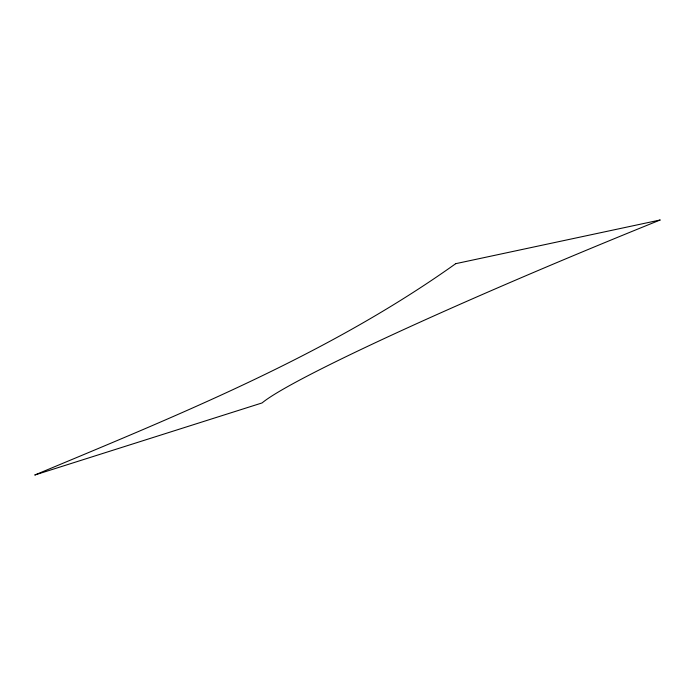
<?xml version="1.0" encoding="UTF-8"?>
<svg xmlns="http://www.w3.org/2000/svg" width="695" height="695" viewBox="0 0 695 695"><rect width="100%" height="100%" fill="white"/><g stroke="black" fill="none" stroke-linecap="round" stroke-linejoin="round"><path stroke-width="1.04" d="M455.72 263.674C327.223 355.206 179.484 414.515 34.75 475.032L262.084 402.935A413.846 22.935 -22.2 0 1 660.25 219.968L455.72 263.674"/></g></svg>
